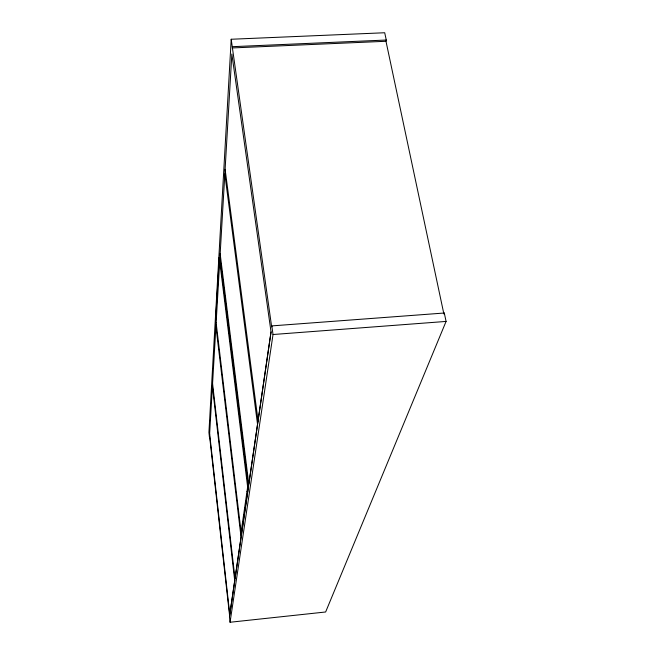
<?xml version="1.0" encoding="UTF-8"?>
<svg xmlns="http://www.w3.org/2000/svg" width="655" height="655" viewBox="0 0 655 655"><rect width="100%" height="100%" fill="white"/><g stroke="black" fill="none" stroke-linecap="round" stroke-linejoin="round"><path stroke-width="0.98" d="M231.207 39.251L271.669 326.886L271.809 325.895L444.295 313.016L443.893 314.007L385.983 41.281L386.262 40.037L384.714 32.75L231.207 39.251L208.92 432.431L209.436 437.041L215.929 326.116M212.572 383.552L234.998 578.627L241.056 537.19L215.495 322.792L219.245 257.636L219.941 257.595L248.401 486.919L241.408 534.742L240.729 534.808L247.639 486.984L219.245 257.636M241.408 534.742L216.125 322.743L231.854 54.021L271.039 331.921L229.471 616.953L230.061 622.25L325.633 611.991L446.08 321.425L444.295 313.016M271.039 331.921L248.802 484.135L220.162 253.837M230.061 622.25L273.029 334.517L271.809 325.895M247.639 486.984L248.401 486.919M246.968 491.643L247.713 491.577M273.029 334.517L446.08 321.425M215.495 322.792L216.125 322.743M218.885 263.932L219.572 263.891M232.263 46.685L386.262 40.037M232.189 47.946L385.983 41.281M225.107 169.317L258.062 420.764M224.829 174.017L257.538 424.325M212.408 386.319L234.711 580.608L229.774 614.398L209.625 433.839M209.518 435.583L229.627 615.921"/></g></svg>
